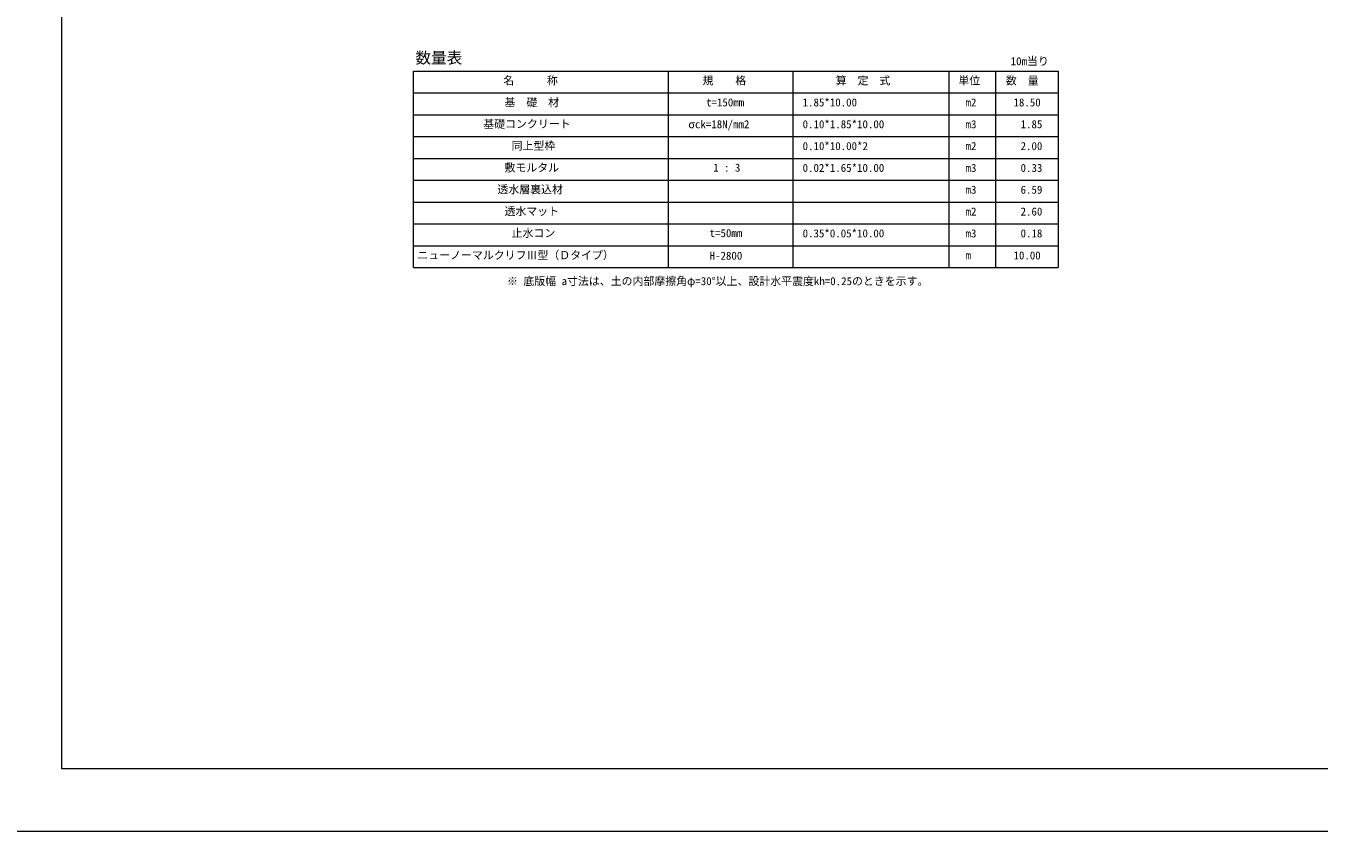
# Model space of a CAD drawing. Units: millimetres, scale not verified. Extents: x -1 to 252299, y 59402 to 118802.
# Drawn here: x 169349 to 210824, y 59402 to 85228 of the extents above; entities that cross this region are included whole.
import ezdxf
from ezdxf.enums import TextEntityAlignment as Align

# ---------------------------------------------------------------- set-up
doc = ezdxf.new("R2010")
doc.units = ezdxf.units.MM
doc.header["$LTSCALE"] = 300
doc.layers.add('D-MTR', color=1, linetype='Continuous')
doc.layers.add('D-MTR-TXT', color=1, linetype='Continuous')
for name, color, linetype, lineweight in [('D-MTR-FRAM', 7, 'Continuous', 18), ('D-TTL(外枠）', 2, 'Continuous', 18), ('DEFPOINTS_3', 7, 'Continuous', 18)]:
    doc.layers.add(name, color=color, linetype=linetype, lineweight=lineweight)
doc.styles.add('ＭＳ ゴシック', font='')
doc.styles.get('ＭＳ ゴシック').set_extended_font_data('MS Gothic')

msp = doc.modelspace()

# ---------------------------------------------------------------- linework, layer by layer
at = {"layer": 'D-MTR-FRAM'}
for p, q in [((181775, 83776.1), (202459.3, 83776.1)), ((181775, 77476.1), (181775, 83776.1)), ((189959.3, 77476.1), (189959.3, 83776.1)), ((193959.3, 77476.1), (193959.3, 83776.1)), ((198959.3, 77476.1), (198959.3, 83776.1)), ((200459.3, 77476.1), (200459.3, 83776.1)), ((200459.3, 77476.1), (200459.3, 83776.1)), ((202459.3, 83776.1), (202459.3, 77476.1)), ((181775, 83076.1), (202459.3, 83076.1)), ((181775, 82376.1), (202459.3, 82376.1)), ((181775, 81676.1), (202459.3, 81676.1)), ((181775, 80976.1), (202459.3, 80976.1)), ((181775, 80276.1), (202459.3, 80276.1)), ((181775, 79576.1), (202459.3, 79576.1)), ((181775, 78876.1), (202459.3, 78876.1)), ((181775, 78176.1), (202459.3, 78176.1)), ((181775, 77476.1), (202459.3, 77476.1))]:
    msp.add_line(p, q, dxfattribs=at)
at = {"layer": 'D-TTL(外枠）'}
for p, q in [((170498.9, 61402.1), (170498.9, 116802.1)), ((249998.9, 61402.1), (170498.9, 61402.1))]:
    msp.add_line(p, q, dxfattribs=at)
at = {"layer": 'DEFPOINTS_3'}
msp.add_line((168198.9, 59402.1), (252298.9, 59402.1), dxfattribs=at)

# ---------------------------------------------------------------- texts
at = {"layer": 'D-MTR', "style": 'ＭＳ ゴシック'}
msp.add_text('数量表', height=366.6, dxfattribs=at).set_placement((181843, 83909.5), align=Align.BOTTOM_LEFT)
at = {"layer": 'D-MTR-TXT', "style": 'ＭＳ ゴシック'}
for s, p in [('10m当り', (200931.5, 83889.5)), ('名\u3000\u3000\u3000称', (184659.8, 83267.5)), ('規\u3000\u3000格', (191049.7, 83267.5)), ('算\u3000定\u3000式', (195322.3, 83267.5)), ('単位', (199254.5, 83267.5)), ('数\u3000量', (200777.1, 83267.5)), ('基\u3000礎\u3000材', (184699.2, 82567.5)), ('t=150mm', (191163.4, 82567.5)), ('1.85*10.00', (194259.3, 82567.5)), ('m2', (199484.3, 82567.5)), ('18.50', (201022.3, 82567.5)), ('基礎コンクリート', (184017, 81876.5)), ('σck=18N/mm2', (190594.9, 81867.5)), ('0.10*1.85*10.00', (194259.3, 81867.5)), ('m3', (199484.3, 81867.5)), ('1.85', (201249.7, 81867.5)), ('同上型枠', (184926.6, 81176.5)), ('0.10*10.00*2', (194259.3, 81167.5)), ('m2', (199484.3, 81167.5)), ('2.00', (201249.7, 81167.5)), ('敷モルタル', (184699.2, 80476.5)), ('1 : 3', (191390.8, 80476.5)), ('0.02*1.65*10.00', (194259.3, 80467.5)), ('m3', (199484.3, 80467.5)), ('0.33', (201249.7, 80467.5)), ('透水層裏込材', (184471.8, 79776.5)), ('m3', (199484.3, 79767.5)), ('6.59', (201249.7, 79767.5)), ('透水マット', (184699.2, 79076.5)), ('m2', (199484.3, 79067.5)), ('2.60', (201249.7, 79067.5)), ('止水コン', (184926.6, 78376.5)), ('t=50mm', (191277.1, 78376.5)), ('0.35*0.05*10.00', (194259.3, 78367.5)), ('m3', (199484.3, 78367.5)), ('0.18', (201249.7, 78367.5)), ('ニューノーマルクリフⅢ型（Ｄタイプ）', (181904.5, 77667.5)), ('H-2800', (191277.1, 77651.1)), ('10.00', (201022.3, 77658.5)), ('m', (199484.3, 77667.5)), ('※ 底版幅 a寸法は、土の内部摩擦角φ=30°以上、設計水平震度kh=0.25のときを示す。', (184779.5, 76835.1))]:
    msp.add_text(s, height=256.6, dxfattribs=at).set_placement(p, align=Align.BOTTOM_LEFT)

doc.saveas('drawing.dxf')
